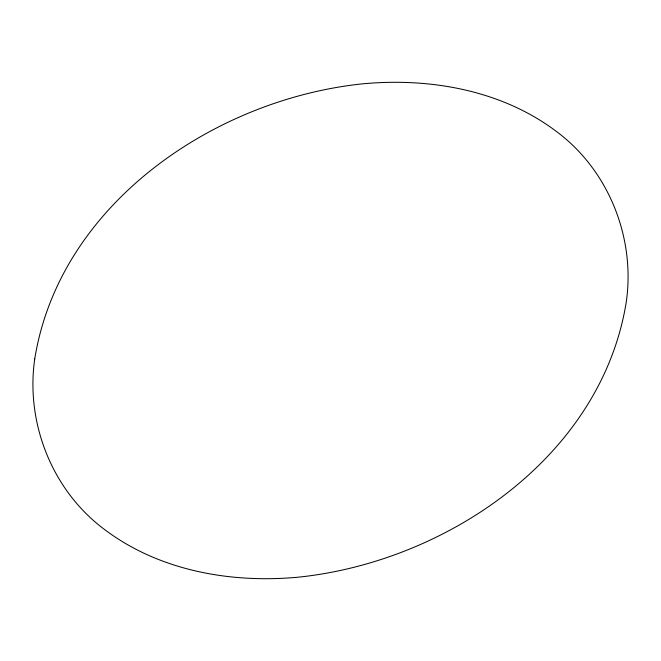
<?xml version="1.0" encoding="UTF-8"?>
<svg xmlns="http://www.w3.org/2000/svg" width="661" height="661" viewBox="0 0 661 661"><rect width="100%" height="100%" fill="white"/><g stroke="black" fill="none" stroke-linecap="round" stroke-linejoin="round"><path stroke-width="0.99" d="M34.736 358.956C25.531 422.586 51.847 489.619 103.306 528.569C158.425 570.774 230.788 583.556 298.706 577.136C446.902 561.594 601.411 456.734 626.264 302.044C635.469 238.414 609.153 171.381 557.694 132.431C502.575 90.227 430.212 77.444 362.294 83.864C214.098 99.406 59.589 204.266 34.736 358.956"/></g></svg>
